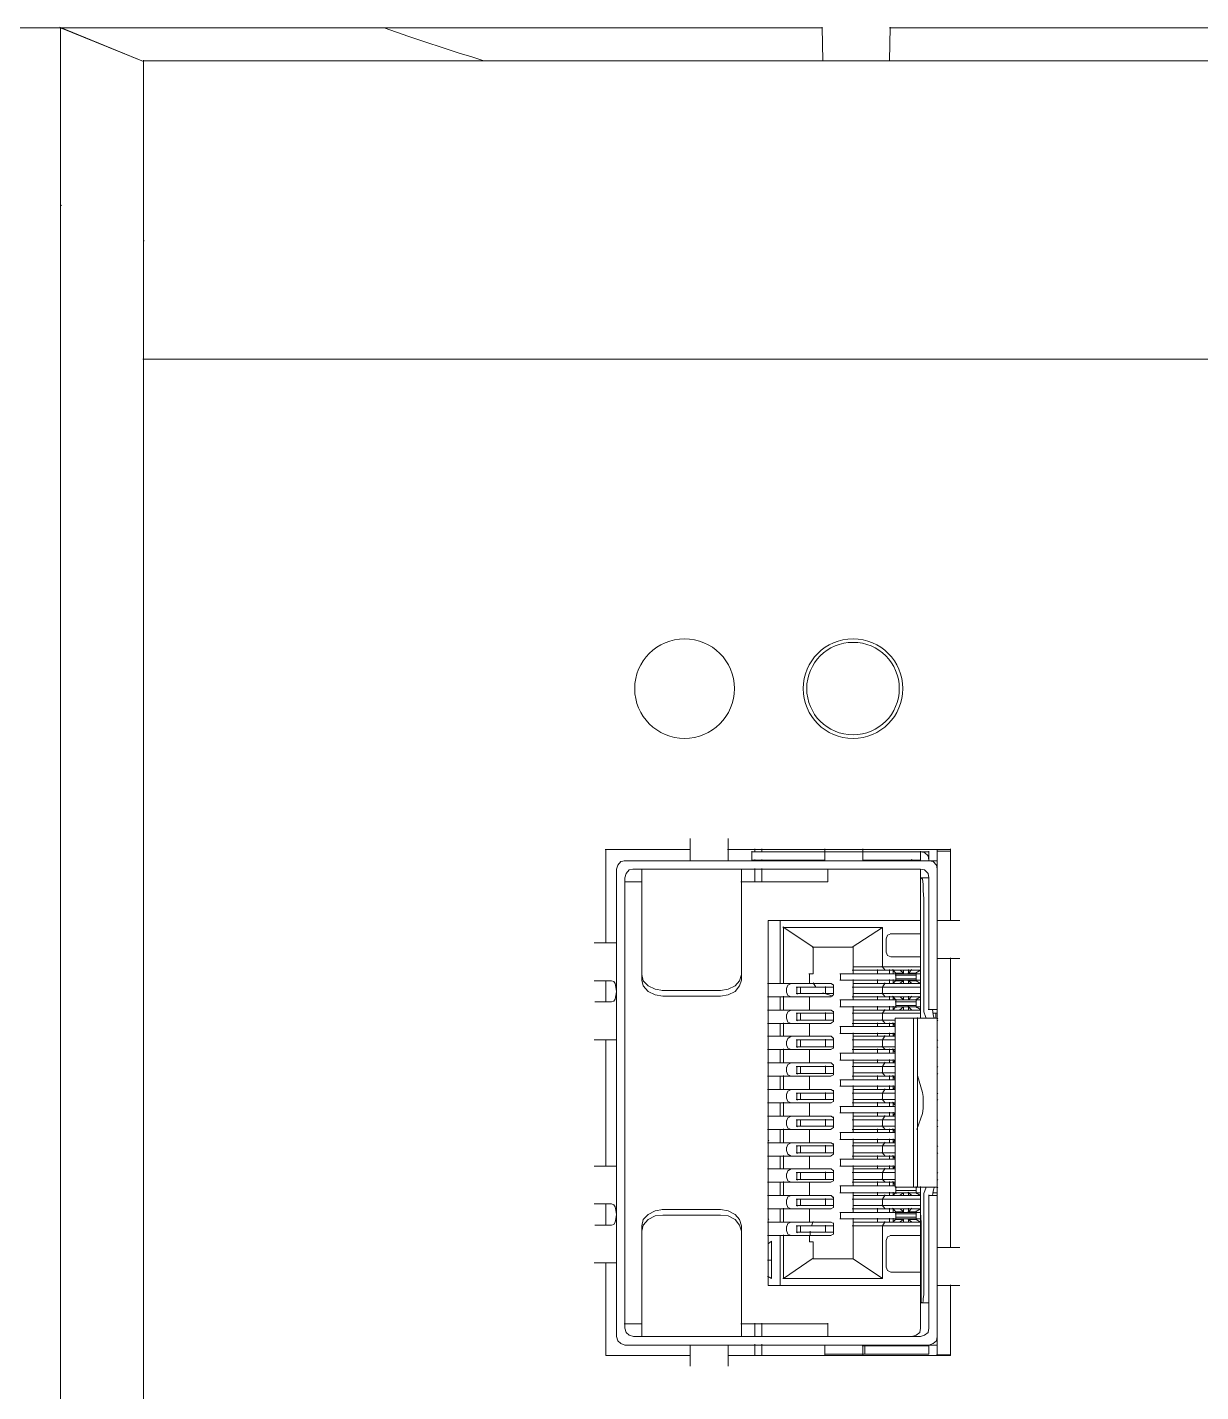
# Model space of a CAD drawing. Header units: millimetres. Extents: x 30557 to 235556, y -116603 to -73383.
# Drawn here: x 36139.4 to 36210.2, y -73823.5 to -73741.2 of the extents above; entities that cross this region are included whole.
import ezdxf

# ---------------------------------------------------------------- set-up
doc = ezdxf.new("R2010")
doc.units = ezdxf.units.MM

# ---------------------------------------------------------------- blocks, each defined once
blk = doc.blocks.new('RS20-0800')
at = {"lineweight": 0}
for points in [[(16011.546, 3398.212), (16026.807, 3398.212)], [(16019.546, 3397.196), (16017.028, 3398.232)], [(16017.049, 3398.063), (16017.049, 3398.212)], [(16017.049, 3398.212), (16019.546, 3397.196)], [(16017.049, 3398.212), (16017.07, 3398.191)], [(16017.049, 3398.212), (16017.07, 3398.191)], [(16017.049, 3392.878), (16017.049, 3398.063)], [(16040.014, 3398.212), (16026.785, 3398.212)], [(16026.807, 3398.212), (16027.547, 3397.959), (16029.071, 3397.45), (16029.452, 3397.344), (16029.812, 3397.218)], [(16040.036, 3397.218), (16040.014, 3398.232)], [(16042.046, 3397.218), (16042.067, 3398.232)], [(16042.046, 3397.218), (16042.067, 3398.232)], [(16070.006, 3398.212), (16042.046, 3398.212)], [(16019.546, 3397.048), (16019.546, 3397.239)], [(16019.546, 3397.218), (16092.548, 3397.218)], [(16019.546, 3397.218), (16019.546, 3397.196)], [(16019.546, 3397.196), (16019.546, 3397.048)], [(16019.546, 3392.306), (16019.546, 3397.069)], [(16017.049, 3392.391), (16017.049, 3392.898)], [(16017.049, 3392.878), (16017.07, 3392.857)], [(16017.049, 3392.391), (16017.049, 3262.345)], [(16019.546, 3391.777), (16019.546, 3392.328)], [(16019.546, 3392.285), (16019.546, 3391.799)], [(16019.546, 3391.799), (16019.567, 3391.777)], [(16019.546, 3391.777), (16019.546, 3388.412)], [(16052.714, 3388.221), (16019.525, 3388.221)], [(16052.714, 3388.221), (16019.525, 3388.221)], [(16019.546, 3388.221), (16019.546, 3388.433)], [(16019.546, 3388.412), (16019.546, 3261.775)], [(16036.035, 3373.087), (16036.035, 3373.765)], [(16037.177, 3373.087), (16037.177, 3373.765)], [(16036.035, 3373.426), (16033.474, 3373.426)], [(16033.495, 3373.426), (16033.495, 3370.61)], [(16043.887, 3373.426), (16037.157, 3373.426)], [(16037.898, 3373.108), (16037.898, 3373.384)], [(16037.898, 3373.362), (16040.099, 3373.362)], [(16037.982, 3373.362), (16037.982, 3373.448)], [(16038.194, 3373.362), (16038.194, 3373.448)], [(16038.194, 3373.426), (16038.194, 3373.362)], [(16041.241, 3373.362), (16040.077, 3373.362)], [(16040.099, 3373.362), (16040.099, 3373.448)], [(16040.099, 3373.087), (16040.099, 3373.384)], [(16041.241, 3373.362), (16041.241, 3373.448)], [(16041.241, 3373.087), (16041.241, 3373.384)], [(16041.241, 3373.362), (16042.977, 3373.362)], [(16042.977, 3373.108), (16042.977, 3373.384)], [(16043.232, 3373.108), (16043.21, 3373.236), (16043.105, 3373.341), (16042.977, 3373.362)], [(16042.977, 3373.362), (16043.232, 3373.362)], [(16043.232, 3373.108), (16043.232, 3373.384)], [(16043.486, 3373.426), (16043.486, 3373.384)], [(16043.486, 3372.834), (16043.486, 3373.405)], [(16043.486, 3373.384), (16043.887, 3373.384)], [(16043.887, 3371.288), (16043.887, 3373.448)], [(16034.067, 3373.087), (16033.939, 3373.067), (16033.855, 3372.961), (16033.812, 3372.834)], [(16043.232, 3373.087), (16034.045, 3373.087)], [(16037.898, 3373.108), (16040.099, 3373.108)], [(16037.982, 3373.087), (16037.982, 3373.129)], [(16038.194, 3373.087), (16038.194, 3373.129)], [(16038.194, 3373.108), (16038.194, 3373.087)], [(16041.241, 3373.108), (16042.977, 3373.108)], [(16042.829, 3373.087), (16042.703, 3373.129)], [(16042.977, 3373.108), (16042.977, 3373.087)], [(16043.232, 3373.108), (16043.232, 3373.087)], [(16043.486, 3372.834), (16043.464, 3372.961), (16043.358, 3373.067), (16043.232, 3373.087)], [(16043.232, 3373.087), (16043.486, 3373.087)], [(16033.812, 3372.834), (16033.812, 3358.737)], [(16034.067, 3372.579), (16034.108, 3372.707), (16034.193, 3372.812), (16034.32, 3372.834)], [(16034.067, 3372.579), (16034.067, 3358.99)], [(16042.977, 3372.834), (16034.3, 3372.834)], [(16034.574, 3372.834), (16034.574, 3369.658)], [(16037.58, 3372.834), (16037.58, 3369.658)], [(16037.982, 3372.453), (16037.982, 3372.855)], [(16038.194, 3372.453), (16038.194, 3372.855)], [(16038.194, 3372.834), (16038.194, 3372.453)], [(16040.184, 3372.834), (16040.184, 3372.453)], [(16042.977, 3372.834), (16043.105, 3372.812), (16043.21, 3372.707), (16043.232, 3372.579)], [(16042.977, 3372.834), (16042.977, 3372.579)], [(16042.977, 3368.346), (16042.977, 3372.6)], [(16042.977, 3372.579), (16042.998, 3372.558)], [(16042.977, 3372.579), (16042.998, 3372.579)], [(16043.083, 3371.944), (16043.062, 3372.198), (16043.062, 3372.389), (16043.041, 3372.538), (16042.998, 3372.579)], [(16042.998, 3372.579), (16043.232, 3372.579)], [(16043.232, 3372.579), (16043.232, 3369.87)], [(16043.486, 3369.87), (16043.486, 3372.855)], [(16034.067, 3372.453), (16034.574, 3372.453)], [(16040.184, 3372.453), (16037.558, 3372.453)], [(16043.083, 3368.981), (16043.083, 3371.966)], [(16038.384, 3371.288), (16038.744, 3371.288)], [(16038.384, 3371.288), (16038.384, 3369.383)], [(16038.744, 3371.288), (16038.744, 3369.383)], [(16038.744, 3371.288), (16042.977, 3371.288)], [(16043.486, 3371.288), (16044.163, 3371.288)], [(16039.739, 3370.484), (16038.829, 3371.098)], [(16038.85, 3369.383), (16038.85, 3371.098)], [(16038.85, 3371.077), (16041.834, 3371.077)], [(16041.834, 3371.077), (16040.924, 3370.484)], [(16041.834, 3371.077), (16041.834, 3369.892)], [(16042.089, 3370.886), (16041.982, 3370.844), (16041.94, 3370.738)], [(16042.935, 3370.886), (16042.067, 3370.886)], [(16042.977, 3370.886), (16042.914, 3370.886)], [(16033.812, 3370.61), (16033.135, 3370.61)], [(16040.946, 3370.484), (16039.718, 3370.484)], [(16039.739, 3370.484), (16039.739, 3369.68)], [(16040.946, 3369.892), (16040.946, 3370.505)], [(16041.94, 3370.738), (16041.94, 3370.336)], [(16041.94, 3370.336), (16041.982, 3370.23), (16042.089, 3370.188)], [(16042.089, 3370.188), (16042.935, 3370.188)], [(16042.935, 3370.188), (16042.977, 3370.188)], [(16043.486, 3370.145), (16044.163, 3370.145)], [(16043.887, 3361.425), (16043.887, 3370.167)], [(16034.574, 3369.489), (16034.574, 3369.68)], [(16034.574, 3369.658), (16034.617, 3369.467), (16034.765, 3369.32), (16034.976, 3369.214), (16035.21, 3369.172)], [(16036.945, 3369.172), (16037.177, 3369.214), (16037.389, 3369.32), (16037.517, 3369.467), (16037.58, 3369.658)], [(16037.58, 3369.658), (16037.58, 3369.489)], [(16039.739, 3369.68), (16039.612, 3369.68)], [(16039.633, 3369.68), (16039.633, 3369.383)], [(16040.607, 3369.68), (16040.543, 3369.68)], [(16040.565, 3369.68), (16040.565, 3369.489)], [(16040.607, 3369.68), (16042.977, 3369.68)], [(16041.919, 3369.786), (16040.924, 3369.786)], [(16040.946, 3369.786), (16040.946, 3369.912)], [(16040.946, 3369.892), (16041.834, 3369.892)], [(16040.946, 3369.68), (16040.946, 3369.807)], [(16041.686, 3369.68), (16041.686, 3369.807)], [(16041.919, 3369.786), (16041.813, 3369.912)], [(16041.834, 3369.892), (16042.977, 3369.892)], [(16042.977, 3369.786), (16041.898, 3369.786)], [(16042.046, 3369.68), (16042.046, 3369.807)], [(16042.236, 3369.701), (16042.131, 3369.807)], [(16042.152, 3369.68), (16042.152, 3369.807)], [(16042.469, 3369.701), (16042.216, 3369.701)], [(16042.236, 3369.638), (16042.236, 3369.701)], [(16042.236, 3369.701), (16042.236, 3369.68)], [(16042.236, 3369.531), (16042.236, 3369.658)], [(16042.363, 3369.786), (16042.469, 3369.701)], [(16042.469, 3369.786), (16042.469, 3369.701)], [(16042.85, 3369.701), (16042.596, 3369.701)], [(16042.617, 3369.701), (16042.723, 3369.807)], [(16042.617, 3369.701), (16042.617, 3369.807)], [(16042.977, 3369.786), (16042.829, 3369.701)], [(16042.85, 3369.68), (16042.85, 3369.722)], [(16042.85, 3369.68), (16042.85, 3369.638)], [(16042.85, 3369.531), (16042.85, 3369.658)], [(16043.232, 3368.6), (16043.232, 3369.892)], [(16043.486, 3369.87), (16043.486, 3368.6)], [(16033.664, 3369.467), (16033.135, 3369.467)], [(16033.495, 3369.467), (16033.495, 3368.833)], [(16033.664, 3369.467), (16033.728, 3369.447), (16033.77, 3369.383), (16033.791, 3369.277), (16033.812, 3369.151)], [(16035.21, 3369.002), (16034.976, 3369.044), (16034.765, 3369.151), (16034.617, 3369.32), (16034.574, 3369.489)], [(16037.58, 3369.489), (16037.517, 3369.32), (16037.389, 3369.151), (16037.177, 3369.044), (16036.945, 3369.002)], [(16038.744, 3369.383), (16038.363, 3369.383)], [(16038.384, 3369.235), (16038.384, 3369.404)], [(16038.384, 3369.129), (16038.384, 3369.257)], [(16038.744, 3369.383), (16038.85, 3369.383)], [(16038.85, 3369.383), (16039.633, 3369.383)], [(16038.935, 3369.235), (16038.977, 3369.341), (16039.082, 3369.383)], [(16038.935, 3369.129), (16038.935, 3369.257)], [(16039.358, 3369.277), (16039.231, 3369.277)], [(16039.252, 3369.277), (16039.252, 3369.086)], [(16039.252, 3369.277), (16039.274, 3369.257)], [(16039.654, 3369.277), (16039.337, 3369.277)], [(16039.358, 3369.277), (16039.358, 3369.086)], [(16040.289, 3369.383), (16039.612, 3369.383)], [(16040.077, 3369.277), (16039.633, 3369.277)], [(16039.823, 3369.277), (16039.739, 3369.404)], [(16040.077, 3369.277), (16040.12, 3369.277)], [(16040.141, 3369.277), (16040.099, 3369.277)], [(16040.12, 3369.086), (16040.12, 3369.298)], [(16040.246, 3369.277), (16040.12, 3369.277)], [(16040.246, 3369.277), (16040.353, 3369.277)], [(16040.289, 3369.383), (16040.353, 3369.341)], [(16040.353, 3369.044), (16040.353, 3369.362)], [(16040.607, 3369.489), (16040.543, 3369.489)], [(16040.607, 3369.489), (16042.004, 3369.489)], [(16041.834, 3369.277), (16040.924, 3369.277)], [(16040.946, 3369.383), (16040.946, 3369.51)], [(16040.946, 3369.277), (16040.946, 3369.404)], [(16040.946, 3369.383), (16042.977, 3369.383)], [(16040.946, 3369.086), (16040.946, 3369.298)], [(16041.686, 3369.383), (16041.686, 3369.51)], [(16042.977, 3369.277), (16041.813, 3369.277)], [(16041.834, 3369.277), (16041.919, 3369.404)], [(16041.834, 3369.277), (16041.834, 3369.086)], [(16042.236, 3369.489), (16041.982, 3369.489)], [(16042.046, 3369.383), (16042.046, 3369.51)], [(16042.152, 3369.383), (16042.152, 3369.51)], [(16042.152, 3369.383), (16042.236, 3369.489)], [(16042.85, 3369.638), (16042.216, 3369.638)], [(16042.85, 3369.489), (16042.216, 3369.489)], [(16042.236, 3369.489), (16042.236, 3369.553)], [(16042.236, 3369.531), (16042.85, 3369.531)], [(16042.236, 3369.489), (16042.236, 3369.467)], [(16042.236, 3369.467), (16042.469, 3369.467)], [(16042.469, 3369.467), (16042.342, 3369.383)], [(16042.469, 3369.467), (16042.469, 3369.383)], [(16042.723, 3369.383), (16042.596, 3369.489)], [(16042.617, 3369.383), (16042.617, 3369.489)], [(16042.617, 3369.467), (16042.85, 3369.467)], [(16042.935, 3369.489), (16042.829, 3369.489)], [(16042.85, 3369.531), (16042.85, 3369.489)], [(16042.85, 3369.467), (16042.85, 3369.51)], [(16042.85, 3369.467), (16042.977, 3369.383)], [(16042.977, 3369.489), (16042.914, 3369.489)], [(16033.156, 3368.833), (16033.664, 3368.833)], [(16033.812, 3369.151), (16033.791, 3369.024), (16033.77, 3368.917), (16033.728, 3368.854), (16033.664, 3368.833)], [(16036.945, 3369.172), (16035.188, 3369.172)], [(16035.21, 3369.002), (16036.945, 3369.002)], [(16036.776, 3369.002), (16036.416, 3369.002)], [(16038.744, 3368.981), (16038.363, 3368.981)], [(16038.384, 3368.981), (16038.384, 3369.151)], [(16038.384, 3368.981), (16038.384, 3368.579)], [(16038.744, 3368.981), (16038.744, 3368.579)], [(16038.744, 3368.981), (16038.85, 3368.981)], [(16038.85, 3368.579), (16038.85, 3369.002)], [(16038.85, 3368.981), (16039.633, 3368.981)], [(16039.082, 3368.981), (16038.977, 3369.024), (16038.935, 3369.129)], [(16039.358, 3369.086), (16039.231, 3369.086)], [(16039.252, 3369.086), (16039.274, 3369.066)], [(16039.654, 3369.086), (16039.337, 3369.086)], [(16040.289, 3368.981), (16039.612, 3368.981)], [(16040.077, 3369.086), (16039.633, 3369.086)], [(16039.633, 3368.981), (16039.633, 3368.579)], [(16040.332, 3369.002), (16040.036, 3369.108)], [(16040.077, 3369.086), (16040.12, 3369.086)], [(16040.141, 3369.086), (16040.099, 3369.086)], [(16040.246, 3369.086), (16040.12, 3369.086)], [(16040.353, 3369.086), (16040.226, 3369.086)], [(16040.353, 3369.044), (16040.268, 3368.981)], [(16040.607, 3368.896), (16040.543, 3368.896)], [(16040.565, 3368.896), (16040.565, 3368.685)], [(16040.607, 3368.896), (16042.977, 3368.896)], [(16041.919, 3368.981), (16040.924, 3368.981)], [(16040.946, 3368.981), (16040.946, 3369.108)], [(16040.946, 3369.086), (16041.834, 3369.086)], [(16040.946, 3368.896), (16040.946, 3369.002)], [(16041.686, 3368.896), (16041.686, 3369.002)], [(16041.919, 3368.981), (16041.813, 3369.108)], [(16041.834, 3369.086), (16042.977, 3369.086)], [(16042.977, 3368.981), (16041.898, 3368.981)], [(16042.046, 3368.896), (16042.046, 3369.002)], [(16042.236, 3368.896), (16042.131, 3369.002)], [(16042.152, 3368.896), (16042.152, 3369.002)], [(16042.469, 3368.896), (16042.216, 3368.896)], [(16042.85, 3368.833), (16042.216, 3368.833)], [(16042.236, 3368.833), (16042.236, 3368.917)], [(16042.236, 3368.896), (16042.258, 3368.875)], [(16042.236, 3368.728), (16042.236, 3368.854)], [(16042.363, 3368.981), (16042.469, 3368.896)], [(16042.469, 3368.981), (16042.469, 3368.896)], [(16042.85, 3368.896), (16042.596, 3368.896)], [(16042.617, 3368.896), (16042.723, 3369.002)], [(16042.617, 3368.896), (16042.617, 3369.002)], [(16042.977, 3368.981), (16042.829, 3368.896)], [(16042.85, 3368.896), (16042.85, 3368.833)], [(16042.85, 3368.896), (16042.872, 3368.875)], [(16042.85, 3368.728), (16042.85, 3368.854)], [(16043.146, 3368.346), (16043.126, 3368.388), (16043.083, 3368.536), (16043.083, 3368.981)], [(16038.744, 3368.579), (16038.363, 3368.579)], [(16038.384, 3368.431), (16038.384, 3368.6)], [(16038.384, 3368.346), (16038.384, 3368.452)], [(16038.744, 3368.579), (16038.85, 3368.579)], [(16038.85, 3368.579), (16039.633, 3368.579)], [(16038.935, 3368.431), (16038.977, 3368.536), (16039.082, 3368.579)], [(16038.935, 3368.346), (16038.935, 3368.452)], [(16039.358, 3368.494), (16039.231, 3368.494)], [(16039.252, 3368.494), (16039.252, 3368.283)], [(16039.252, 3368.494), (16039.274, 3368.473)], [(16039.654, 3368.494), (16039.337, 3368.494)], [(16039.358, 3368.494), (16039.358, 3368.283)], [(16040.289, 3368.579), (16039.612, 3368.579)], [(16040.077, 3368.494), (16039.633, 3368.494)], [(16040.077, 3368.494), (16040.12, 3368.494)], [(16040.141, 3368.494), (16040.099, 3368.494)], [(16040.12, 3368.283), (16040.12, 3368.515)], [(16040.246, 3368.494), (16040.12, 3368.494)], [(16040.246, 3368.494), (16040.353, 3368.494)], [(16040.289, 3368.579), (16040.353, 3368.536)], [(16040.353, 3368.24), (16040.353, 3368.558)], [(16040.607, 3368.685), (16040.543, 3368.685)], [(16040.607, 3368.685), (16042.004, 3368.685)], [(16041.834, 3368.494), (16040.924, 3368.494)], [(16040.946, 3368.579), (16040.946, 3368.706)], [(16040.946, 3368.494), (16040.946, 3368.6)], [(16040.946, 3368.579), (16042.977, 3368.579)], [(16040.946, 3368.283), (16040.946, 3368.515)], [(16041.686, 3368.579), (16041.686, 3368.706)], [(16042.977, 3368.494), (16041.813, 3368.494)], [(16041.834, 3368.494), (16041.919, 3368.6)], [(16041.834, 3368.494), (16041.834, 3368.283)], [(16042.236, 3368.685), (16041.982, 3368.685)], [(16042.046, 3368.579), (16042.046, 3368.706)], [(16042.152, 3368.579), (16042.236, 3368.706)], [(16042.152, 3368.579), (16042.152, 3368.706)], [(16042.85, 3368.685), (16042.216, 3368.685)], [(16042.236, 3368.685), (16042.236, 3368.748)], [(16042.236, 3368.728), (16042.85, 3368.728)], [(16042.236, 3368.685), (16042.469, 3368.685)], [(16042.236, 3368.685), (16042.258, 3368.663)], [(16042.469, 3368.685), (16042.342, 3368.579)], [(16042.469, 3368.685), (16042.469, 3368.579)], [(16042.723, 3368.579), (16042.596, 3368.706)], [(16042.617, 3368.579), (16042.617, 3368.706)], [(16042.617, 3368.685), (16042.85, 3368.685)], [(16042.935, 3368.685), (16042.829, 3368.685)], [(16042.85, 3368.728), (16042.85, 3368.685)], [(16042.85, 3368.685), (16042.977, 3368.6)], [(16042.85, 3368.685), (16042.872, 3368.663)], [(16042.977, 3368.685), (16042.914, 3368.685)], [(16043.486, 3368.6), (16043.21, 3368.6)], [(16043.337, 3368.6), (16043.358, 3368.452), (16043.379, 3368.367), (16043.401, 3368.346)], [(16043.358, 3368.494), (16043.464, 3368.494)], [(16043.443, 3368.494), (16043.443, 3368.346)], [(16043.486, 3368.494), (16043.443, 3368.494)], [(16043.486, 3368.6), (16043.486, 3362.991)], [(16038.744, 3368.177), (16038.363, 3368.177)], [(16038.384, 3368.177), (16038.384, 3368.367)], [(16038.384, 3368.177), (16038.384, 3367.796)], [(16038.744, 3368.177), (16038.744, 3367.796)], [(16038.744, 3368.177), (16038.85, 3368.177)], [(16038.85, 3367.796), (16038.85, 3368.198)], [(16038.85, 3368.177), (16039.633, 3368.177)], [(16039.082, 3368.177), (16038.977, 3368.219), (16038.935, 3368.346)], [(16039.358, 3368.283), (16039.231, 3368.283)], [(16039.252, 3368.283), (16039.274, 3368.262)], [(16039.654, 3368.283), (16039.337, 3368.283)], [(16040.289, 3368.177), (16039.612, 3368.177)], [(16040.077, 3368.283), (16039.633, 3368.283)], [(16039.633, 3368.177), (16039.633, 3367.796)], [(16040.077, 3368.283), (16040.12, 3368.283)], [(16040.141, 3368.283), (16040.099, 3368.283)], [(16040.246, 3368.283), (16040.12, 3368.283)], [(16040.353, 3368.283), (16040.226, 3368.283)], [(16040.353, 3368.24), (16040.268, 3368.177)], [(16040.607, 3368.092), (16040.543, 3368.092)], [(16040.565, 3368.092), (16040.565, 3367.88)], [(16040.607, 3368.092), (16042.216, 3368.092)], [(16041.919, 3368.177), (16040.924, 3368.177)], [(16040.946, 3368.177), (16040.946, 3368.304)], [(16040.946, 3368.283), (16041.834, 3368.283)], [(16040.946, 3368.092), (16040.946, 3368.198)], [(16041.686, 3368.092), (16041.686, 3368.198)], [(16041.919, 3368.177), (16041.813, 3368.304)], [(16041.834, 3368.283), (16042.216, 3368.283)], [(16042.216, 3368.177), (16041.898, 3368.177)], [(16042.046, 3368.092), (16042.046, 3368.198)], [(16042.216, 3368.114), (16042.131, 3368.198)], [(16042.152, 3368.092), (16042.152, 3368.198)], [(16042.216, 3368.346), (16042.216, 3363.245)], [(16042.216, 3368.346), (16042.765, 3368.346)], [(16042.892, 3368.346), (16042.745, 3368.346)], [(16042.765, 3368.346), (16042.765, 3363.245)], [(16043.486, 3368.346), (16042.872, 3368.346)], [(16042.892, 3363.245), (16042.892, 3368.367)], [(16043.486, 3363.245), (16043.486, 3368.367)], [(16043.486, 3368.346), (16043.506, 3368.325)], [(16043.486, 3368.283), (16043.506, 3368.262)], [(16033.812, 3367.69), (16033.135, 3367.69)], [(16033.495, 3367.69), (16033.495, 3363.88)], [(16038.744, 3367.796), (16038.363, 3367.796)], [(16038.384, 3367.626), (16038.384, 3367.817)], [(16038.384, 3367.542), (16038.384, 3367.648)], [(16038.744, 3367.796), (16038.85, 3367.796)], [(16038.85, 3367.796), (16039.633, 3367.796)], [(16038.935, 3367.626), (16038.977, 3367.733), (16039.082, 3367.796)], [(16038.935, 3367.542), (16038.935, 3367.648)], [(16039.358, 3367.69), (16039.231, 3367.69)], [(16039.252, 3367.69), (16039.252, 3367.478)], [(16039.252, 3367.69), (16039.274, 3367.669)], [(16039.654, 3367.69), (16039.337, 3367.69)], [(16039.358, 3367.69), (16039.358, 3367.478)], [(16040.289, 3367.796), (16039.612, 3367.796)], [(16040.077, 3367.69), (16039.633, 3367.69)], [(16040.077, 3367.69), (16040.12, 3367.69)], [(16040.141, 3367.69), (16040.099, 3367.69)], [(16040.12, 3367.478), (16040.12, 3367.711)], [(16040.246, 3367.69), (16040.12, 3367.69)], [(16040.246, 3367.69), (16040.353, 3367.69)], [(16040.289, 3367.796), (16040.353, 3367.733)], [(16040.353, 3367.436), (16040.353, 3367.753)], [(16040.607, 3367.88), (16040.543, 3367.88)], [(16040.607, 3367.88), (16042.004, 3367.88)], [(16041.834, 3367.69), (16040.924, 3367.69)], [(16040.946, 3367.796), (16040.946, 3367.902)], [(16040.946, 3367.69), (16040.946, 3367.817)], [(16040.946, 3367.796), (16042.216, 3367.796)], [(16040.946, 3367.478), (16040.946, 3367.711)], [(16041.686, 3367.796), (16041.686, 3367.902)], [(16042.216, 3367.69), (16041.813, 3367.69)], [(16041.834, 3367.69), (16041.919, 3367.817)], [(16041.834, 3367.69), (16041.834, 3367.478)], [(16042.216, 3367.88), (16041.982, 3367.88)], [(16042.046, 3367.796), (16042.046, 3367.902)], [(16042.152, 3367.796), (16042.152, 3367.902)], [(16042.152, 3367.796), (16042.216, 3367.88)], [(16043.486, 3367.69), (16043.506, 3367.669)], [(16038.744, 3367.393), (16038.363, 3367.393)], [(16038.384, 3367.393), (16038.384, 3367.564)], [(16038.384, 3367.393), (16038.384, 3366.992)], [(16038.744, 3367.393), (16038.744, 3366.992)], [(16038.744, 3367.393), (16038.85, 3367.393)], [(16038.85, 3366.992), (16038.85, 3367.415)], [(16038.85, 3367.393), (16039.633, 3367.393)], [(16039.082, 3367.393), (16038.977, 3367.436), (16038.935, 3367.542)], [(16039.358, 3367.478), (16039.231, 3367.478)], [(16039.252, 3367.478), (16039.274, 3367.457)], [(16039.654, 3367.478), (16039.337, 3367.478)], [(16040.289, 3367.393), (16039.612, 3367.393)], [(16040.077, 3367.478), (16039.633, 3367.478)], [(16039.633, 3367.393), (16039.633, 3366.992)], [(16040.077, 3367.478), (16040.12, 3367.478)], [(16040.141, 3367.478), (16040.099, 3367.478)], [(16040.246, 3367.478), (16040.12, 3367.478)], [(16040.353, 3367.478), (16040.226, 3367.478)], [(16040.353, 3367.436), (16040.268, 3367.393)], [(16040.607, 3367.288), (16040.543, 3367.288)], [(16040.565, 3367.288), (16040.565, 3367.076)], [(16040.607, 3367.288), (16042.216, 3367.288)], [(16041.919, 3367.393), (16040.924, 3367.393)], [(16040.946, 3367.393), (16040.946, 3367.499)], [(16040.946, 3367.478), (16041.834, 3367.478)], [(16040.946, 3367.288), (16040.946, 3367.415)], [(16041.686, 3367.288), (16041.686, 3367.415)], [(16041.919, 3367.393), (16041.813, 3367.499)], [(16041.834, 3367.478), (16042.216, 3367.478)], [(16042.216, 3367.393), (16041.898, 3367.393)], [(16042.046, 3367.288), (16042.046, 3367.415)], [(16042.216, 3367.308), (16042.131, 3367.415)], [(16042.152, 3367.288), (16042.152, 3367.415)], [(16043.486, 3367.478), (16043.506, 3367.457)], [(16038.744, 3366.992), (16038.363, 3366.992)], [(16038.384, 3366.843), (16038.384, 3367.012)], [(16038.384, 3366.738), (16038.384, 3366.864)], [(16038.384, 3366.589), (16038.384, 3366.758)], [(16038.744, 3366.992), (16038.85, 3366.992)], [(16038.85, 3366.992), (16039.633, 3366.992)], [(16038.935, 3366.843), (16038.977, 3366.949), (16039.082, 3366.992)], [(16038.935, 3366.738), (16038.935, 3366.864)], [(16039.358, 3366.886), (16039.231, 3366.886)], [(16039.252, 3366.886), (16039.252, 3366.674)], [(16039.252, 3366.886), (16039.274, 3366.864)], [(16039.654, 3366.886), (16039.337, 3366.886)], [(16039.358, 3366.886), (16039.358, 3366.674)], [(16040.289, 3366.992), (16039.612, 3366.992)], [(16040.077, 3366.886), (16039.633, 3366.886)], [(16040.077, 3366.886), (16040.12, 3366.886)], [(16040.141, 3366.886), (16040.099, 3366.886)], [(16040.12, 3366.674), (16040.12, 3366.907)], [(16040.246, 3366.886), (16040.12, 3366.886)], [(16040.246, 3366.886), (16040.353, 3366.886)], [(16040.289, 3366.992), (16040.353, 3366.927)], [(16040.353, 3366.631), (16040.353, 3366.949)], [(16040.607, 3367.076), (16040.543, 3367.076)], [(16040.607, 3367.076), (16042.004, 3367.076)], [(16041.834, 3366.886), (16040.924, 3366.886)], [(16040.946, 3366.992), (16040.946, 3367.097)], [(16040.946, 3366.886), (16040.946, 3367.012)], [(16040.946, 3366.992), (16042.216, 3366.992)], [(16040.946, 3366.695), (16040.946, 3366.907)], [(16041.686, 3366.992), (16041.686, 3367.097)], [(16042.216, 3366.886), (16041.813, 3366.886)], [(16041.834, 3366.886), (16041.919, 3367.012)], [(16041.834, 3366.886), (16041.834, 3366.695)], [(16042.216, 3367.076), (16041.982, 3367.076)], [(16042.046, 3366.992), (16042.046, 3367.097)], [(16042.152, 3366.992), (16042.152, 3367.097)], [(16042.152, 3366.992), (16042.216, 3367.076)], [(16043.486, 3366.886), (16043.506, 3366.864)], [(16038.744, 3366.589), (16038.363, 3366.589)], [(16038.384, 3366.589), (16038.384, 3366.188)], [(16038.744, 3366.589), (16038.744, 3366.188)], [(16038.744, 3366.589), (16038.85, 3366.589)], [(16038.85, 3366.188), (16038.85, 3366.611)], [(16038.85, 3366.589), (16039.633, 3366.589)], [(16039.082, 3366.589), (16038.977, 3366.631), (16038.935, 3366.738)], [(16039.358, 3366.674), (16039.231, 3366.674)], [(16039.252, 3366.674), (16039.274, 3366.653)], [(16039.654, 3366.674), (16039.337, 3366.674)], [(16040.289, 3366.589), (16039.612, 3366.589)], [(16040.077, 3366.674), (16039.633, 3366.674)], [(16039.633, 3366.589), (16039.633, 3366.188)], [(16040.077, 3366.674), (16040.12, 3366.674)], [(16040.141, 3366.674), (16040.099, 3366.674)], [(16040.246, 3366.674), (16040.12, 3366.674)], [(16040.353, 3366.674), (16040.226, 3366.674)], [(16040.353, 3366.631), (16040.268, 3366.589)], [(16040.607, 3366.483), (16040.543, 3366.483)], [(16040.565, 3366.483), (16040.565, 3366.293)], [(16040.607, 3366.483), (16042.216, 3366.483)], [(16041.919, 3366.589), (16040.924, 3366.589)], [(16040.946, 3366.589), (16040.946, 3366.716)], [(16040.946, 3366.695), (16041.834, 3366.695)], [(16040.946, 3366.483), (16040.946, 3366.611)], [(16041.686, 3366.483), (16041.686, 3366.611)], [(16041.919, 3366.589), (16041.813, 3366.716)], [(16041.834, 3366.695), (16042.216, 3366.695)], [(16042.216, 3366.589), (16041.898, 3366.589)], [(16042.046, 3366.483), (16042.046, 3366.611)], [(16042.216, 3366.505), (16042.131, 3366.611)], [(16042.152, 3366.483), (16042.152, 3366.611)], [(16042.892, 3366.611), (16043.041, 3366.102)], [(16043.486, 3366.674), (16043.506, 3366.653)], [(16038.744, 3366.188), (16038.363, 3366.188)], [(16038.384, 3366.04), (16038.384, 3366.209)], [(16038.384, 3365.933), (16038.384, 3366.06)], [(16038.384, 3365.785), (16038.384, 3365.954)], [(16038.744, 3366.188), (16038.85, 3366.188)], [(16038.85, 3366.188), (16039.633, 3366.188)], [(16038.935, 3366.04), (16038.977, 3366.145), (16039.082, 3366.188)], [(16038.935, 3365.933), (16038.935, 3366.06)], [(16039.358, 3366.082), (16039.231, 3366.082)], [(16039.252, 3366.082), (16039.252, 3365.891)], [(16039.252, 3366.082), (16039.274, 3366.06)], [(16039.654, 3366.082), (16039.337, 3366.082)], [(16039.358, 3366.082), (16039.358, 3365.891)], [(16040.289, 3366.188), (16039.612, 3366.188)], [(16040.077, 3366.082), (16039.633, 3366.082)], [(16040.077, 3366.082), (16040.12, 3366.082)], [(16040.141, 3366.082), (16040.099, 3366.082)], [(16040.12, 3365.891), (16040.12, 3366.102)], [(16040.246, 3366.082), (16040.12, 3366.082)], [(16040.246, 3366.082), (16040.353, 3366.082)], [(16040.289, 3366.188), (16040.353, 3366.145)], [(16040.353, 3365.828), (16040.353, 3366.166)], [(16040.607, 3366.293), (16040.543, 3366.293)], [(16040.607, 3366.293), (16042.004, 3366.293)], [(16041.834, 3366.082), (16040.924, 3366.082)], [(16040.946, 3366.188), (16040.946, 3366.314)], [(16040.946, 3366.082), (16040.946, 3366.209)], [(16040.946, 3366.188), (16042.216, 3366.188)], [(16040.946, 3365.891), (16040.946, 3366.102)], [(16041.686, 3366.188), (16041.686, 3366.314)], [(16042.216, 3366.082), (16041.813, 3366.082)], [(16041.834, 3366.082), (16041.919, 3366.209)], [(16041.834, 3366.082), (16041.834, 3365.891)], [(16042.216, 3366.293), (16041.982, 3366.293)], [(16042.046, 3366.188), (16042.046, 3366.314)], [(16042.152, 3366.188), (16042.152, 3366.314)], [(16042.152, 3366.188), (16042.216, 3366.272)], [(16043.041, 3366.102), (16043.062, 3365.976), (16043.062, 3365.616), (16043.041, 3365.468)], [(16043.486, 3366.082), (16043.506, 3366.06)], [(16038.744, 3365.785), (16038.363, 3365.785)], [(16038.384, 3365.785), (16038.384, 3365.383)], [(16038.744, 3365.785), (16038.744, 3365.383)], [(16038.744, 3365.785), (16038.85, 3365.785)], [(16038.85, 3365.383), (16038.85, 3365.806)], [(16038.85, 3365.785), (16039.633, 3365.785)], [(16039.082, 3365.785), (16038.977, 3365.828), (16038.935, 3365.933)], [(16039.358, 3365.891), (16039.231, 3365.891)], [(16039.252, 3365.891), (16039.274, 3365.869)], [(16039.654, 3365.891), (16039.337, 3365.891)], [(16040.289, 3365.785), (16039.612, 3365.785)], [(16040.077, 3365.891), (16039.633, 3365.891)], [(16039.633, 3365.785), (16039.633, 3365.383)], [(16040.077, 3365.891), (16040.12, 3365.891)], [(16040.141, 3365.891), (16040.099, 3365.891)], [(16040.246, 3365.891), (16040.12, 3365.891)], [(16040.353, 3365.891), (16040.226, 3365.891)], [(16040.353, 3365.828), (16040.268, 3365.785)], [(16040.607, 3365.679), (16040.543, 3365.679)], [(16040.565, 3365.679), (16040.565, 3365.488)], [(16040.607, 3365.679), (16042.216, 3365.679)], [(16041.919, 3365.785), (16040.924, 3365.785)], [(16040.946, 3365.785), (16040.946, 3365.912)], [(16040.946, 3365.891), (16041.834, 3365.891)], [(16040.946, 3365.679), (16040.946, 3365.806)], [(16041.686, 3365.679), (16041.686, 3365.806)], [(16041.919, 3365.785), (16041.813, 3365.912)], [(16041.834, 3365.891), (16042.216, 3365.891)], [(16042.216, 3365.785), (16041.898, 3365.785)], [(16042.046, 3365.679), (16042.046, 3365.806)], [(16042.216, 3365.721), (16042.131, 3365.806)], [(16042.152, 3365.679), (16042.152, 3365.806)], [(16043.486, 3365.891), (16043.506, 3365.869)], [(16038.744, 3365.383), (16038.363, 3365.383)], [(16038.384, 3365.234), (16038.384, 3365.404)], [(16038.384, 3365.129), (16038.384, 3365.256)], [(16038.384, 3364.981), (16038.384, 3365.15)], [(16038.744, 3365.383), (16038.85, 3365.383)], [(16038.85, 3365.383), (16039.633, 3365.383)], [(16038.935, 3365.234), (16038.977, 3365.34), (16039.082, 3365.383)], [(16038.935, 3365.129), (16038.935, 3365.256)], [(16039.082, 3364.981), (16038.977, 3365.023), (16038.935, 3365.129)], [(16039.358, 3365.277), (16039.231, 3365.277)], [(16039.252, 3365.277), (16039.252, 3365.087)], [(16039.252, 3365.277), (16039.274, 3365.256)], [(16039.654, 3365.277), (16039.337, 3365.277)], [(16039.358, 3365.277), (16039.358, 3365.087)], [(16040.289, 3365.383), (16039.612, 3365.383)], [(16040.077, 3365.277), (16039.633, 3365.277)], [(16040.077, 3365.277), (16040.12, 3365.277)], [(16040.141, 3365.277), (16040.099, 3365.277)], [(16040.12, 3365.087), (16040.12, 3365.298)], [(16040.246, 3365.277), (16040.12, 3365.277)], [(16040.246, 3365.277), (16040.353, 3365.277)], [(16040.289, 3365.383), (16040.353, 3365.34)], [(16040.353, 3365.044), (16040.353, 3365.362)], [(16040.607, 3365.488), (16040.543, 3365.488)], [(16040.607, 3365.488), (16042.004, 3365.488)], [(16041.834, 3365.277), (16040.924, 3365.277)], [(16040.946, 3365.383), (16040.946, 3365.51)], [(16040.946, 3365.277), (16040.946, 3365.404)], [(16040.946, 3365.383), (16042.216, 3365.383)], [(16040.946, 3365.087), (16040.946, 3365.298)], [(16041.686, 3365.383), (16041.686, 3365.51)], [(16042.216, 3365.277), (16041.813, 3365.277)], [(16041.834, 3365.277), (16041.919, 3365.404)], [(16041.834, 3365.277), (16041.834, 3365.087)], [(16042.216, 3365.488), (16041.982, 3365.488)], [(16042.046, 3365.383), (16042.046, 3365.51)], [(16042.152, 3365.383), (16042.152, 3365.51)], [(16042.152, 3365.383), (16042.216, 3365.488)], [(16043.041, 3365.468), (16042.872, 3364.981)], [(16043.486, 3365.277), (16043.506, 3365.256)], [(16038.744, 3364.981), (16038.363, 3364.981)], [(16038.384, 3364.981), (16038.384, 3364.578)], [(16038.744, 3364.981), (16038.744, 3364.578)], [(16038.744, 3364.981), (16038.85, 3364.981)], [(16038.85, 3364.578), (16038.85, 3365.002)], [(16038.85, 3364.981), (16039.633, 3364.981)], [(16039.358, 3365.087), (16039.231, 3365.087)], [(16039.252, 3365.087), (16039.274, 3365.065)], [(16039.654, 3365.087), (16039.337, 3365.087)], [(16040.289, 3364.981), (16039.612, 3364.981)], [(16040.077, 3365.087), (16039.633, 3365.087)], [(16039.633, 3364.981), (16039.633, 3364.578)], [(16040.077, 3365.087), (16040.12, 3365.087)], [(16040.141, 3365.087), (16040.099, 3365.087)], [(16040.246, 3365.087), (16040.12, 3365.087)], [(16040.353, 3365.087), (16040.226, 3365.087)], [(16040.353, 3365.044), (16040.268, 3364.981)], [(16040.607, 3364.896), (16040.543, 3364.896)], [(16040.565, 3364.896), (16040.565, 3364.684)], [(16040.607, 3364.896), (16042.216, 3364.896)], [(16041.919, 3364.981), (16040.924, 3364.981)], [(16040.946, 3364.981), (16040.946, 3365.107)], [(16040.946, 3365.087), (16041.834, 3365.087)], [(16040.946, 3364.896), (16040.946, 3365.002)], [(16040.946, 3364.578), (16040.946, 3364.705)], [(16041.686, 3364.896), (16041.686, 3365.002)], [(16041.686, 3364.578), (16041.686, 3364.705)], [(16041.919, 3364.981), (16041.813, 3365.107)], [(16041.834, 3365.087), (16042.216, 3365.087)], [(16042.216, 3364.981), (16041.898, 3364.981)], [(16042.046, 3364.896), (16042.046, 3365.002)], [(16042.046, 3364.578), (16042.046, 3364.705)], [(16042.216, 3364.918), (16042.131, 3365.002)], [(16042.152, 3364.896), (16042.152, 3365.002)], [(16042.152, 3364.578), (16042.152, 3364.705)], [(16043.486, 3365.087), (16043.506, 3365.065)], [(16038.744, 3364.578), (16038.363, 3364.578)], [(16038.384, 3364.663), (16038.384, 3362.293)], [(16038.384, 3364.663), (16038.406, 3364.642)], [(16038.384, 3364.431), (16038.384, 3364.6)], [(16038.384, 3364.346), (16038.384, 3364.452)], [(16038.384, 3364.176), (16038.384, 3364.367)], [(16038.744, 3364.578), (16038.85, 3364.578)], [(16038.85, 3364.578), (16039.633, 3364.578)], [(16038.935, 3364.431), (16038.977, 3364.536), (16039.082, 3364.578)], [(16038.935, 3364.346), (16038.935, 3364.452)], [(16039.082, 3364.176), (16038.977, 3364.24), (16038.935, 3364.346)], [(16039.358, 3364.494), (16039.231, 3364.494)], [(16039.252, 3364.494), (16039.252, 3364.282)], [(16039.252, 3364.494), (16039.274, 3364.473)], [(16039.654, 3364.494), (16039.337, 3364.494)], [(16039.358, 3364.494), (16039.358, 3364.282)], [(16040.289, 3364.578), (16039.612, 3364.578)], [(16040.077, 3364.494), (16039.633, 3364.494)], [(16040.077, 3364.494), (16040.12, 3364.494)], [(16040.141, 3364.494), (16040.099, 3364.494)], [(16040.12, 3364.282), (16040.12, 3364.515)], [(16040.246, 3364.494), (16040.12, 3364.494)], [(16040.246, 3364.494), (16040.353, 3364.494)], [(16040.289, 3364.578), (16040.353, 3364.536)], [(16040.353, 3364.24), (16040.353, 3364.557)], [(16040.607, 3364.684), (16040.543, 3364.684)], [(16040.607, 3364.684), (16042.004, 3364.684)], [(16041.834, 3364.494), (16040.924, 3364.494)], [(16040.946, 3364.494), (16040.946, 3364.6)], [(16040.946, 3364.578), (16042.216, 3364.578)], [(16040.946, 3364.282), (16040.946, 3364.515)], [(16040.946, 3364.176), (16040.946, 3364.304)], [(16042.216, 3364.494), (16041.813, 3364.494)], [(16041.919, 3364.176), (16041.813, 3364.304)], [(16041.834, 3364.494), (16041.919, 3364.6)], [(16041.834, 3364.494), (16041.834, 3364.282)], [(16042.216, 3364.684), (16041.982, 3364.684)], [(16042.152, 3364.578), (16042.216, 3364.684)], [(16043.486, 3364.494), (16043.506, 3364.473)], [(16033.812, 3363.88), (16033.135, 3363.88)], [(16038.744, 3364.176), (16038.363, 3364.176)], [(16038.384, 3364.176), (16038.384, 3363.795)], [(16038.744, 3364.176), (16038.744, 3363.795)], [(16038.744, 3364.176), (16038.85, 3364.176)], [(16038.85, 3363.795), (16038.85, 3364.197)], [(16038.85, 3364.176), (16039.633, 3364.176)], [(16039.358, 3364.282), (16039.231, 3364.282)], [(16039.252, 3364.282), (16039.274, 3364.261)], [(16039.654, 3364.282), (16039.337, 3364.282)], [(16040.289, 3364.176), (16039.612, 3364.176)], [(16040.077, 3364.282), (16039.633, 3364.282)], [(16039.633, 3364.176), (16039.633, 3363.795)], [(16040.077, 3364.282), (16040.12, 3364.282)], [(16040.141, 3364.282), (16040.099, 3364.282)], [(16040.246, 3364.282), (16040.12, 3364.282)], [(16040.353, 3364.282), (16040.226, 3364.282)], [(16040.353, 3364.24), (16040.268, 3364.176)], [(16040.607, 3364.092), (16040.543, 3364.092)], [(16040.607, 3363.88), (16040.543, 3363.88)], [(16040.565, 3364.092), (16040.565, 3363.88)], [(16040.607, 3364.092), (16042.216, 3364.092)], [(16040.607, 3363.88), (16042.004, 3363.88)], [(16041.919, 3364.176), (16040.924, 3364.176)], [(16040.946, 3364.282), (16041.834, 3364.282)], [(16040.946, 3364.092), (16040.946, 3364.197)], [(16040.946, 3363.795), (16040.946, 3363.901)], [(16041.686, 3364.092), (16041.686, 3364.197)], [(16041.686, 3363.795), (16041.686, 3363.901)], [(16041.834, 3364.282), (16042.216, 3364.282)], [(16042.216, 3364.176), (16041.898, 3364.176)], [(16042.216, 3363.88), (16041.982, 3363.88)], [(16042.046, 3364.092), (16042.046, 3364.197)], [(16042.046, 3363.795), (16042.046, 3363.901)], [(16042.216, 3364.112), (16042.131, 3364.197)], [(16042.152, 3364.092), (16042.152, 3364.197)], [(16042.152, 3363.795), (16042.152, 3363.901)], [(16042.152, 3363.795), (16042.216, 3363.88)], [(16043.486, 3364.282), (16043.506, 3364.261)], [(16038.744, 3363.795), (16038.363, 3363.795)], [(16038.384, 3363.626), (16038.384, 3363.817)], [(16038.384, 3363.542), (16038.384, 3363.647)], [(16038.384, 3363.394), (16038.384, 3363.563)], [(16038.744, 3363.795), (16038.85, 3363.795)], [(16038.85, 3363.795), (16039.633, 3363.795)], [(16038.935, 3363.626), (16038.977, 3363.732), (16039.082, 3363.795)], [(16038.935, 3363.542), (16038.935, 3363.647)], [(16039.082, 3363.394), (16038.977, 3363.436), (16038.935, 3363.542)], [(16039.358, 3363.689), (16039.231, 3363.689)], [(16039.358, 3363.478), (16039.231, 3363.478)], [(16039.252, 3363.689), (16039.252, 3363.478)], [(16039.252, 3363.689), (16039.274, 3363.669)], [(16039.252, 3363.478), (16039.274, 3363.456)], [(16039.654, 3363.689), (16039.337, 3363.689)], [(16039.654, 3363.478), (16039.337, 3363.478)], [(16039.358, 3363.689), (16039.358, 3363.478)], [(16040.289, 3363.795), (16039.612, 3363.795)], [(16040.077, 3363.689), (16039.633, 3363.689)], [(16040.077, 3363.478), (16039.633, 3363.478)], [(16040.077, 3363.689), (16040.12, 3363.689)], [(16040.077, 3363.478), (16040.12, 3363.478)], [(16040.141, 3363.689), (16040.099, 3363.689)], [(16040.141, 3363.478), (16040.099, 3363.478)], [(16040.12, 3363.478), (16040.12, 3363.711)], [(16040.246, 3363.689), (16040.12, 3363.689)], [(16040.246, 3363.478), (16040.12, 3363.478)], [(16040.353, 3363.478), (16040.226, 3363.478)], [(16040.246, 3363.689), (16040.353, 3363.689)], [(16040.289, 3363.795), (16040.353, 3363.732)], [(16040.353, 3363.436), (16040.353, 3363.753)], [(16041.834, 3363.689), (16040.924, 3363.689)], [(16040.946, 3363.689), (16040.946, 3363.817)], [(16040.946, 3363.795), (16042.216, 3363.795)], [(16040.946, 3363.478), (16040.946, 3363.711)], [(16040.946, 3363.394), (16040.946, 3363.499)], [(16040.946, 3363.478), (16041.834, 3363.478)], [(16042.216, 3363.689), (16041.813, 3363.689)], [(16041.919, 3363.394), (16041.813, 3363.499)], [(16041.834, 3363.689), (16041.919, 3363.817)], [(16041.834, 3363.689), (16041.834, 3363.478)], [(16041.834, 3363.478), (16042.216, 3363.478)], [(16043.486, 3363.689), (16043.506, 3363.669)], [(16043.486, 3363.478), (16043.506, 3363.456)], [(16038.744, 3363.394), (16038.363, 3363.394)], [(16038.384, 3363.394), (16038.384, 3362.991)], [(16038.744, 3363.394), (16038.744, 3362.991)], [(16038.744, 3363.394), (16038.85, 3363.394)], [(16038.85, 3362.991), (16038.85, 3363.414)], [(16038.85, 3363.394), (16039.633, 3363.394)], [(16040.289, 3363.394), (16039.612, 3363.394)], [(16039.633, 3363.394), (16039.633, 3362.991)], [(16040.353, 3363.436), (16040.268, 3363.394)], [(16040.607, 3363.288), (16040.543, 3363.288)], [(16040.607, 3363.075), (16040.543, 3363.075)], [(16040.565, 3363.288), (16040.565, 3363.075)], [(16040.607, 3363.288), (16042.216, 3363.288)], [(16040.607, 3363.075), (16042.004, 3363.075)], [(16041.919, 3363.394), (16040.924, 3363.394)], [(16040.946, 3363.288), (16040.946, 3363.414)], [(16040.946, 3362.991), (16040.946, 3363.097)], [(16041.686, 3363.288), (16041.686, 3363.414)], [(16041.686, 3362.991), (16041.686, 3363.097)], [(16042.216, 3363.394), (16041.898, 3363.394)], [(16042.236, 3363.075), (16041.982, 3363.075)], [(16042.046, 3363.288), (16042.046, 3363.414)], [(16042.046, 3362.991), (16042.046, 3363.097)], [(16042.216, 3363.309), (16042.131, 3363.414)], [(16042.152, 3363.288), (16042.152, 3363.414)], [(16042.152, 3362.991), (16042.236, 3363.097)], [(16042.152, 3362.991), (16042.152, 3363.097)], [(16042.216, 3363.245), (16042.765, 3363.245)], [(16042.85, 3363.245), (16042.216, 3363.245)], [(16042.85, 3363.075), (16042.216, 3363.075)], [(16042.236, 3363.14), (16042.236, 3363.266)], [(16042.236, 3363.245), (16042.258, 3363.224)], [(16042.236, 3363.075), (16042.236, 3363.16)], [(16042.236, 3363.14), (16042.85, 3363.14)], [(16042.236, 3363.075), (16042.469, 3363.075)], [(16042.236, 3363.075), (16042.258, 3363.055)], [(16042.469, 3363.075), (16042.342, 3362.991)], [(16042.469, 3363.075), (16042.469, 3362.991)], [(16042.723, 3362.991), (16042.596, 3363.097)], [(16042.617, 3362.991), (16042.617, 3363.097)], [(16042.617, 3363.075), (16042.85, 3363.075)], [(16042.765, 3363.245), (16042.892, 3363.245)], [(16042.935, 3363.075), (16042.829, 3363.075)], [(16042.85, 3363.14), (16042.85, 3363.266)], [(16042.85, 3363.245), (16042.872, 3363.224)], [(16042.85, 3363.14), (16042.85, 3363.075)], [(16042.85, 3363.075), (16042.977, 3362.991)], [(16042.85, 3363.075), (16042.872, 3363.055)], [(16043.486, 3363.245), (16042.872, 3363.245)], [(16042.977, 3363.075), (16042.914, 3363.075)], [(16042.977, 3362.526), (16042.977, 3363.266)], [(16043.083, 3362.61), (16043.083, 3363.055), (16043.146, 3363.245)], [(16043.401, 3363.245), (16043.379, 3363.202), (16043.358, 3363.117), (16043.337, 3362.991)], [(16043.379, 3363.075), (16043.337, 3363.075)], [(16043.464, 3363.075), (16043.358, 3363.075)], [(16043.486, 3363.075), (16043.443, 3363.075)], [(16043.486, 3363.245), (16043.506, 3363.224)], [(16033.664, 3362.737), (16033.135, 3362.737)], [(16033.495, 3362.737), (16033.495, 3362.102)], [(16033.664, 3362.737), (16033.728, 3362.716), (16033.77, 3362.652), (16033.791, 3362.546), (16033.812, 3362.419)], [(16038.744, 3362.991), (16038.363, 3362.991)], [(16038.384, 3362.843), (16038.384, 3363.013)], [(16038.384, 3362.737), (16038.384, 3362.864)], [(16038.384, 3362.588), (16038.384, 3362.759)], [(16038.744, 3362.991), (16038.85, 3362.991)], [(16038.85, 3362.991), (16039.633, 3362.991)], [(16038.935, 3362.843), (16038.977, 3362.948), (16039.082, 3362.991)], [(16038.935, 3362.737), (16038.935, 3362.864)], [(16039.082, 3362.588), (16038.977, 3362.631), (16038.935, 3362.737)], [(16039.358, 3362.885), (16039.231, 3362.885)], [(16039.358, 3362.695), (16039.231, 3362.695)], [(16039.252, 3362.885), (16039.252, 3362.695)], [(16039.252, 3362.885), (16039.274, 3362.864)], [(16039.252, 3362.695), (16039.274, 3362.674)], [(16039.654, 3362.885), (16039.337, 3362.885)], [(16039.654, 3362.695), (16039.337, 3362.695)], [(16039.358, 3362.885), (16039.358, 3362.695)], [(16040.289, 3362.991), (16039.612, 3362.991)], [(16040.077, 3362.885), (16039.633, 3362.885)], [(16040.077, 3362.695), (16039.633, 3362.695)], [(16040.077, 3362.885), (16040.12, 3362.885)], [(16040.077, 3362.695), (16040.12, 3362.695)], [(16040.141, 3362.885), (16040.099, 3362.885)], [(16040.141, 3362.695), (16040.099, 3362.695)], [(16040.12, 3362.695), (16040.12, 3362.907)], [(16040.246, 3362.885), (16040.12, 3362.885)], [(16040.246, 3362.695), (16040.12, 3362.695)], [(16040.353, 3362.695), (16040.226, 3362.695)], [(16040.246, 3362.885), (16040.353, 3362.885)], [(16040.289, 3362.991), (16040.353, 3362.927)], [(16040.353, 3362.631), (16040.353, 3362.948)], [(16041.834, 3362.885), (16040.924, 3362.885)], [(16040.946, 3362.885), (16040.946, 3363.013)], [(16040.946, 3362.991), (16042.977, 3362.991)], [(16040.946, 3362.695), (16040.946, 3362.907)], [(16040.946, 3362.588), (16040.946, 3362.716)], [(16040.946, 3362.695), (16041.834, 3362.695)], [(16042.977, 3362.885), (16041.813, 3362.885)], [(16041.919, 3362.588), (16041.813, 3362.716)], [(16041.834, 3362.885), (16041.919, 3363.013)], [(16041.834, 3362.885), (16041.834, 3362.695)], [(16041.834, 3362.695), (16042.977, 3362.695)], [(16042.977, 3362.165), (16042.977, 3362.822)], [(16043.232, 3361.721), (16043.232, 3363.013)], [(16043.232, 3362.991), (16043.486, 3362.991)], [(16043.486, 3362.991), (16043.486, 3361.721)], [(16033.812, 3362.419), (16033.791, 3362.293), (16033.77, 3362.187), (16033.728, 3362.123), (16033.664, 3362.102)], [(16034.574, 3362.081), (16034.617, 3362.272), (16034.765, 3362.419), (16034.976, 3362.526), (16035.21, 3362.568)], [(16035.21, 3362.398), (16034.976, 3362.378), (16034.765, 3362.272), (16034.617, 3362.102), (16034.574, 3361.912)], [(16036.945, 3362.568), (16035.188, 3362.568)], [(16035.21, 3362.398), (16036.945, 3362.398)], [(16036.437, 3362.568), (16036.776, 3362.568)], [(16036.945, 3362.568), (16037.177, 3362.526), (16037.389, 3362.419), (16037.517, 3362.272), (16037.58, 3362.081)], [(16037.58, 3361.912), (16037.517, 3362.102), (16037.389, 3362.272), (16037.177, 3362.378), (16036.945, 3362.398)], [(16038.744, 3362.588), (16038.363, 3362.588)], [(16038.384, 3362.588), (16038.384, 3362.187)], [(16038.384, 3362.293), (16038.406, 3362.272)], [(16038.744, 3362.588), (16038.744, 3362.187)], [(16038.744, 3362.588), (16038.85, 3362.588)], [(16038.85, 3362.187), (16038.85, 3362.61)], [(16038.85, 3362.588), (16039.633, 3362.588)], [(16040.289, 3362.588), (16039.612, 3362.588)], [(16039.633, 3362.588), (16039.633, 3362.187)], [(16040.353, 3362.631), (16040.268, 3362.588)], [(16040.607, 3362.483), (16040.543, 3362.483)], [(16040.607, 3362.293), (16040.543, 3362.293)], [(16040.565, 3362.483), (16040.565, 3362.293)], [(16040.607, 3362.483), (16042.977, 3362.483)], [(16040.607, 3362.293), (16042.004, 3362.293)], [(16041.919, 3362.588), (16040.924, 3362.588)], [(16040.946, 3362.483), (16040.946, 3362.61)], [(16040.946, 3362.187), (16040.946, 3362.314)], [(16041.686, 3362.483), (16041.686, 3362.61)], [(16041.686, 3362.187), (16041.686, 3362.314)], [(16042.977, 3362.588), (16041.898, 3362.588)], [(16042.236, 3362.293), (16041.982, 3362.293)], [(16042.046, 3362.483), (16042.046, 3362.61)], [(16042.046, 3362.187), (16042.046, 3362.314)], [(16042.236, 3362.504), (16042.131, 3362.61)], [(16042.152, 3362.483), (16042.152, 3362.61)], [(16042.152, 3362.187), (16042.152, 3362.314)], [(16042.152, 3362.187), (16042.236, 3362.293)], [(16042.469, 3362.504), (16042.216, 3362.504)], [(16042.85, 3362.441), (16042.216, 3362.441)], [(16042.85, 3362.293), (16042.216, 3362.293)], [(16042.236, 3362.441), (16042.236, 3362.504)], [(16042.236, 3362.504), (16042.236, 3362.483)], [(16042.236, 3362.335), (16042.236, 3362.462)], [(16042.236, 3362.293), (16042.236, 3362.356)], [(16042.236, 3362.335), (16042.85, 3362.335)], [(16042.236, 3362.293), (16042.236, 3362.272)], [(16042.236, 3362.272), (16042.469, 3362.272)], [(16042.469, 3362.272), (16042.342, 3362.187)], [(16042.363, 3362.588), (16042.469, 3362.504)], [(16042.469, 3362.588), (16042.469, 3362.504)], [(16042.469, 3362.272), (16042.469, 3362.187)], [(16042.85, 3362.504), (16042.596, 3362.504)], [(16042.723, 3362.187), (16042.596, 3362.293)], [(16042.617, 3362.504), (16042.723, 3362.61)], [(16042.617, 3362.504), (16042.617, 3362.61)], [(16042.617, 3362.187), (16042.617, 3362.293)], [(16042.617, 3362.272), (16042.85, 3362.272)], [(16042.977, 3362.588), (16042.829, 3362.504)], [(16042.935, 3362.293), (16042.829, 3362.293)], [(16042.85, 3362.483), (16042.85, 3362.526)], [(16042.85, 3362.483), (16042.85, 3362.441)], [(16042.85, 3362.335), (16042.85, 3362.462)], [(16042.85, 3362.335), (16042.85, 3362.293)], [(16042.85, 3362.272), (16042.85, 3362.314)], [(16042.85, 3362.272), (16042.977, 3362.187)], [(16042.977, 3362.293), (16042.914, 3362.293)], [(16042.977, 3362.526), (16042.977, 3362.483)], [(16042.977, 3362.483), (16042.998, 3362.165)], [(16043.083, 3360.007), (16043.083, 3362.631)], [(16033.156, 3362.102), (16033.664, 3362.102)], [(16034.574, 3361.912), (16034.574, 3362.102)], [(16034.574, 3359.985), (16034.574, 3361.933)], [(16037.58, 3362.081), (16037.58, 3361.912)], [(16037.58, 3359.985), (16037.58, 3361.933)], [(16038.744, 3362.187), (16038.363, 3362.187)], [(16038.384, 3362.038), (16038.384, 3362.207)], [(16038.384, 3361.933), (16038.384, 3362.06)], [(16038.384, 3361.785), (16038.384, 3361.954)], [(16038.744, 3362.187), (16038.85, 3362.187)], [(16038.85, 3362.187), (16039.633, 3362.187)], [(16038.935, 3362.038), (16038.977, 3362.145), (16039.082, 3362.187)], [(16038.935, 3361.933), (16038.935, 3362.06)], [(16039.082, 3361.785), (16038.977, 3361.827), (16038.935, 3361.933)], [(16039.358, 3362.081), (16039.231, 3362.081)], [(16039.358, 3361.89), (16039.231, 3361.89)], [(16039.252, 3362.081), (16039.252, 3361.89)], [(16039.252, 3362.081), (16039.274, 3362.06)], [(16039.252, 3361.89), (16039.274, 3361.869)], [(16039.654, 3362.081), (16039.337, 3362.081)], [(16039.654, 3361.89), (16039.337, 3361.89)], [(16039.358, 3362.081), (16039.358, 3361.89)], [(16040.289, 3362.187), (16039.612, 3362.187)], [(16040.077, 3362.081), (16039.633, 3362.081)], [(16040.077, 3361.89), (16039.633, 3361.89)], [(16039.654, 3361.785), (16039.654, 3361.912)], [(16039.696, 3362.081), (16039.739, 3362.207)], [(16040.077, 3362.081), (16040.12, 3362.081)], [(16040.077, 3361.89), (16040.12, 3361.89)], [(16040.141, 3362.081), (16040.099, 3362.081)], [(16040.141, 3361.89), (16040.099, 3361.89)], [(16040.12, 3361.89), (16040.12, 3362.102)], [(16040.246, 3362.081), (16040.12, 3362.081)], [(16040.246, 3361.89), (16040.12, 3361.89)], [(16040.353, 3361.89), (16040.226, 3361.89)], [(16040.246, 3362.081), (16040.353, 3362.081)], [(16040.353, 3361.827), (16040.268, 3361.785)], [(16040.289, 3362.187), (16040.353, 3362.145)], [(16040.353, 3361.827), (16040.353, 3362.165)], [(16041.834, 3362.081), (16040.924, 3362.081)], [(16040.946, 3362.081), (16040.946, 3362.207)], [(16040.946, 3362.187), (16042.977, 3362.187)], [(16040.946, 3361.086), (16040.946, 3362.102)], [(16042.977, 3362.081), (16041.813, 3362.081)], [(16041.834, 3362.081), (16041.919, 3362.207)], [(16041.834, 3362.081), (16041.834, 3360.494)], [(16042.977, 3358.99), (16042.977, 3362.187)], [(16042.998, 3360.007), (16042.998, 3362.187)], [(16038.744, 3361.785), (16038.363, 3361.785)], [(16038.384, 3361.785), (16038.384, 3361.531)], [(16038.384, 3361.531), (16038.49, 3361.615)], [(16038.384, 3361.531), (16038.384, 3360.536)], [(16038.49, 3360.494), (16038.49, 3361.615)], [(16038.744, 3361.785), (16038.744, 3360.281)], [(16038.744, 3361.785), (16038.85, 3361.785)], [(16038.85, 3360.494), (16038.85, 3361.806)], [(16038.85, 3361.785), (16039.633, 3361.785)], [(16040.289, 3361.785), (16039.612, 3361.785)], [(16039.633, 3361.785), (16039.633, 3361.594)], [(16039.633, 3361.594), (16039.739, 3361.594)], [(16039.739, 3361.594), (16039.739, 3361.086)], [(16042.089, 3361.785), (16041.982, 3361.742), (16041.94, 3361.636)], [(16041.94, 3361.636), (16041.94, 3360.832)], [(16042.935, 3361.785), (16042.067, 3361.785)], [(16042.977, 3361.785), (16042.914, 3361.785)], [(16043.232, 3361.721), (16043.232, 3358.99)], [(16043.486, 3358.737), (16043.486, 3361.742)], [(16043.486, 3361.425), (16044.163, 3361.425)], [(16038.49, 3361.043), (16038.363, 3361.043)], [(16038.85, 3360.494), (16039.739, 3361.107)], [(16039.739, 3361.086), (16040.946, 3361.086)], [(16040.946, 3361.086), (16041.834, 3360.494)], [(16033.812, 3360.959), (16033.135, 3360.959)], [(16033.495, 3360.959), (16033.495, 3358.165)], [(16041.94, 3360.832), (16041.982, 3360.726), (16042.089, 3360.685)], [(16042.089, 3360.685), (16042.977, 3360.685)], [(16038.49, 3360.494), (16038.363, 3360.557)], [(16038.384, 3360.536), (16038.384, 3360.281)], [(16038.384, 3360.281), (16038.744, 3360.281)], [(16038.744, 3360.281), (16042.977, 3360.281)], [(16041.834, 3360.494), (16038.829, 3360.494)], [(16043.486, 3360.281), (16044.163, 3360.281)], [(16043.887, 3358.165), (16043.887, 3360.302)], [(16034.574, 3358.737), (16034.574, 3360.007)], [(16037.58, 3358.737), (16037.58, 3360.007)], [(16042.998, 3360.007), (16042.998, 3359.795), (16043.02, 3359.752)], [(16043.041, 3359.752), (16043.062, 3359.795), (16043.062, 3359.88), (16043.083, 3360.007)], [(16043.041, 3359.752), (16042.998, 3359.752)], [(16043.232, 3359.752), (16043.02, 3359.752)], [(16034.574, 3359.118), (16034.045, 3359.118)], [(16034.32, 3358.737), (16034.193, 3358.779), (16034.108, 3358.864), (16034.067, 3358.99)], [(16040.184, 3359.118), (16037.558, 3359.118)], [(16037.982, 3358.737), (16037.982, 3359.138)], [(16038.194, 3358.737), (16038.194, 3359.138)], [(16038.194, 3359.118), (16038.194, 3358.737)], [(16040.184, 3358.737), (16040.184, 3359.138)], [(16042.977, 3358.99), (16042.957, 3358.864), (16042.85, 3358.779), (16042.723, 3358.737)], [(16043.232, 3358.99), (16043.21, 3358.864), (16043.105, 3358.779), (16042.977, 3358.737)], [(16033.812, 3358.737), (16033.855, 3358.609), (16033.939, 3358.525), (16034.067, 3358.483)], [(16034.32, 3358.737), (16042.977, 3358.737)], [(16043.232, 3358.483), (16043.358, 3358.525), (16043.464, 3358.609), (16043.486, 3358.737)], [(16043.486, 3358.186), (16043.486, 3358.758)], [(16033.495, 3358.165), (16036.035, 3358.165)], [(16034.067, 3358.483), (16043.232, 3358.483)], [(16036.035, 3358.483), (16036.035, 3357.848)], [(16037.177, 3358.483), (16037.177, 3357.848)], [(16037.177, 3358.165), (16043.887, 3358.165)], [(16037.982, 3358.165), (16037.982, 3358.504)], [(16038.194, 3358.165), (16038.194, 3358.504)], [(16038.194, 3358.483), (16038.194, 3358.165)], [(16040.099, 3358.483), (16040.099, 3358.165)], [(16040.099, 3358.208), (16041.241, 3358.208)], [(16041.305, 3358.461), (16041.221, 3358.461)], [(16041.305, 3358.208), (16041.221, 3358.208)], [(16041.241, 3358.483), (16041.241, 3358.165)], [(16043.232, 3358.461), (16041.284, 3358.461)], [(16043.232, 3358.208), (16041.284, 3358.208)], [(16041.305, 3358.461), (16041.305, 3358.208)], [(16043.486, 3358.483), (16043.21, 3358.483)], [(16043.232, 3358.483), (16043.232, 3358.461)], [(16043.232, 3358.461), (16043.232, 3358.208)], [(16043.887, 3358.186), (16043.464, 3358.186)], [(16043.486, 3358.186), (16043.486, 3358.165)]]:
    blk.add_lwpolyline(points, dxfattribs=at)
for centre, radius in [((16035.865, 3378.284), 1.503), ((16040.945, 3378.284), 1.503), ((16040.945, 3378.284), 1.395)]:
    blk.add_circle(centre, radius, dxfattribs=at)

msp = doc.modelspace()

# ---------------------------------------------------------------- block references
at = {"color": 0, "xscale": 2, "yscale": 2, "zscale": 2}
msp.add_blockref('RS20-0800', (4107.301, -80537.642), dxfattribs=at)

doc.saveas('drawing.dxf')
